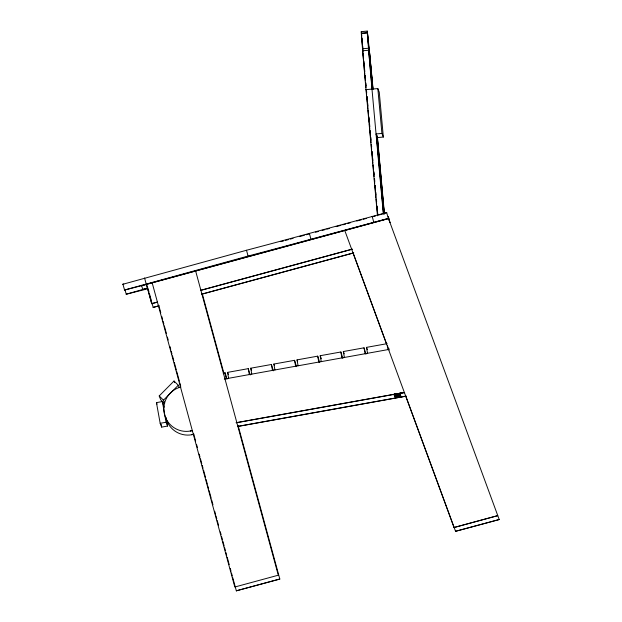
<?xml version="1.0" encoding="UTF-8"?>
<svg xmlns="http://www.w3.org/2000/svg" width="622" height="622" viewBox="0 0 622 622"><rect width="100%" height="100%" fill="white"/><g stroke="black" fill="none" stroke-linecap="round" stroke-linejoin="round"><path stroke-width="0.93" d="M372.64 89.171L367.252 31.1L361.273 31.644L362.346 44.621M367.252 31.1L372.461 89.459M164.363 403.359L160.709 399.736L159.209 395.934L174.028 381.022L178.289 385.251L179.183 387.529M164.674 403.204L163.477 400.171L178.289 385.251M141.272 285.809L388.408 218.656L386.674 212.592L309.375 233.413A130.247 2.045 -15.2 0 1 246.499 250.254L122.783 284.293L123.817 284.106M499.217 519.533L455.545 531.305L499.217 519.533L388.431 218.369L310.953 239.213A130.247 2.045 -15.2 0 1 248.069 256.054L124.361 290.085L146.481 284.394L151.729 303.707L157.35 302.183M389.893 222.567L388.26 216.479L389.924 222.497M280.872 241.647L283.686 240.885M285.56 240.38L288.375 239.61M290.249 239.105L293.063 238.335M299.625 236.554L304.313 235.279M306.187 234.774L309.002 234.004M315.564 232.224L318.378 231.462M322.134 230.435L324.941 229.673M326.822 229.168L329.629 228.398M336.199 226.618L340.887 225.343M342.761 224.837L345.575 224.068M347.449 223.562L350.264 222.793M356.826 221.012L361.514 219.737M363.388 219.232L366.202 218.462M372.765 216.681L375.579 215.92M379.327 214.893L386.744 212.638M146.357 284.324L388.369 218.563M151.612 303.645L157.405 302.067M200.416 290.381L352.207 249.134M200.455 290.466L352.246 249.228M158.781 305.799L153.191 307.416L151.908 302.727M201.878 294.089L353.669 252.843M153.105 307.439L158.905 305.868M201.917 294.175L353.708 252.936M454.044 527.51L497.678 515.654L454.044 527.51L344.736 230.42M279.791 578.996L236.321 590.814L279.83 579.09L238.078 425.464M147.375 288.888L126.017 294.276L147.912 288.009L142.702 289.424L141.575 285.288M223.22 373.161L225.102 372.819L227.053 379.148M228.632 378.293L227.566 372.376L248.256 368.652L250.207 374.988M251.786 374.125L250.72 368.208L271.41 364.492L273.361 370.821M274.932 369.958L273.874 364.041L294.564 360.325L296.515 366.653M298.086 365.79L297.021 359.881L317.71 356.157L319.669 362.486M321.24 361.623L320.175 355.714L340.864 351.99L342.823 358.319M344.394 357.456L343.328 351.547L364.018 347.822L365.977 354.151M367.548 353.288L366.482 347.379L387.172 343.655M224.285 379.07L388.672 349.486M166.058 417.58L167.582 426.047L161.673 427.112L160.173 423.31L156.449 402.621L162.365 401.563L164.2 407.239M160.173 423.31L166.082 422.245L167.582 426.047M192.214 430.611L190.301 430.953L192.245 430.696M236.181 422.696L404.432 392.42M236.22 422.781L404.471 392.505M193.675 434.319L191.763 434.661L193.706 434.405M237.651 426.404L405.894 396.121M237.682 426.49L405.933 396.214M361.289 33.028L367.275 32.484M362.502 48.78L368.481 48.236L368.286 45.841A156.386 0.692 84.8 0 1 367.408 34.568L367.314 33.129L361.335 33.674L361.429 35.12A156.386 0.692 84.8 0 0 362.307 46.386L364.78 74.01M377.414 215.119L366 89.646L377.834 88.565L379.264 92.188L383.346 137.042L377.492 137.579L376.061 133.955L381.916 133.419L383.346 137.042M404.658 392.676L399.643 393.127L401.073 396.75M393.928 394.356L399.93 393.866M394.216 395.087L400.218 394.605M394.332 393.897L394.535 395.88L400.49 395.281M394.535 395.88L400.514 395.335M394.799 396.564L400.778 396.02L394.822 396.618L394.535 393.664M406.088 396.292L395.087 397.295L393.951 394.41M159.209 395.934L163.477 400.171M366.482 347.379L367.384 349.657M343.328 351.547L344.23 353.825M320.175 355.714L321.372 358.746M297.021 359.881L297.627 361.398M273.874 364.041L274.473 365.565M250.72 368.208L251.615 370.487M195.627 270.935L278.298 575.202L234.821 587.012L152.157 282.753M227.566 372.376L228.468 374.654M146.481 284.394L151.729 303.707M174.028 381.022L174.626 382.538M156.449 402.621L157.047 404.144M352.938 252.446L386.503 343.663M405.583 395.522L455.576 531.39M372.166 216.355L373.744 222.147M309.375 233.413L310.953 239.213M246.499 250.254L248.069 256.054M202.212 293.46L224.091 373.97M158.742 305.27L160.779 312.757M161.798 316.505L162.591 319.405M163.065 321.185L163.866 324.085M164.34 325.866L166.369 333.361M167.388 337.101L168.189 340.001M169.93 346.462L170.731 349.362M171.205 351.142L171.967 353.957M172.481 355.823L173.787 360.597M174.292 362.47L176.329 369.958M176.803 371.738L179.377 381.193M179.89 383.066L180.652 385.873M193.59 433.534L195.627 441.021M196.645 444.761L197.438 447.661M199.188 454.13L199.981 457.022M200.455 458.811L201.761 463.577M202.236 465.365L203.036 468.257M203.542 470.131L205.579 477.618M206.053 479.406L207.359 484.173M207.834 485.961L208.634 488.853M209.109 490.641L211.177 498.214M211.651 500.002L212.957 504.769M214.699 511.237L215.5 514.13M215.974 515.918L216.775 518.81M217.241 520.598L218.555 525.365M220.297 531.833L221.098 534.726M221.572 536.514L222.365 539.406M222.839 541.194L224.145 545.961M224.659 547.834L225.421 550.641M225.895 552.429L226.688 555.322M227.201 557.195L229.199 564.597M230.249 568.43L231.019 571.237M231.493 573.025L232.286 575.918M232.76 577.706L236.36 590.9M148.16 288.935L148.946 291.78M149.404 293.53L151.441 300.978M144.561 277.956L146.131 283.749M124.866 289.3L125.994 293.444M122.954 284.192L124.532 289.992M388.82 348.297L389.123 349.984M387.475 345.342L388.237 349.564M364.018 347.822L365.083 353.731M340.864 351.99L341.929 357.899M317.71 356.157L318.775 362.066M294.564 360.325L295.621 366.234M271.41 364.492L272.475 370.401M248.256 368.652L249.321 374.568M225.102 372.819L226.167 378.736M162.365 401.563L166.082 422.245M161.168 424.29L161.673 427.112M361.273 31.644L361.74 35.641M367.625 33.922L367.82 35.602A156.386 0.692 84.8 0 1 369.079 47.855L372.842 89M377.834 88.565L381.916 133.419M377.445 137.12L384.388 213.369M372.889 89.28L369.546 52.497L369.647 53.562A156.386 0.692 84.8 0 1 373.06 89.008M377.204 136.7L384.248 214.123M377.15 136.311L384.178 213.548M376.854 135.526L383.968 213.743M376.59 134.842L383.79 214.022M368.481 48.236L372.174 88.946M376.302 134.158L383.533 213.797M383.308 213.61L371.979 89.101A156.386 0.692 84.8 0 1 368.729 51.245L368.652 50.234L362.665 50.779L362.75 51.789A156.386 0.692 84.8 0 0 366 89.646M361.996 38.331L362.354 42.397M362.704 46.059L362.968 49.161M363.403 53.795L363.582 55.918M362.478 46.238L362.96 51.377M363.178 53.966L363.575 58.134M363.839 61.034L364.189 64.898M364.453 67.79L364.803 71.654M365.114 75.223L365.464 79.095M365.822 82.959L366.078 85.859M366.436 89.724L366.7 92.624M367.05 96.488L367.314 99.388M367.664 103.252L367.929 106.152M368.278 110.016L368.543 112.916M368.893 116.78L369.204 119.937M369.554 123.801L369.818 126.694M370.168 130.558L370.432 133.458M370.782 137.322L371.046 140.214M371.443 144.802L371.661 146.979M372.057 151.566L372.275 153.735M372.679 158.33L372.889 160.492M373.293 165.094L373.503 167.256M373.908 171.859L374.172 174.759M374.522 178.623L374.786 181.523M375.136 185.387L375.4 188.287M375.75 192.159L376.015 195.051M376.372 198.923L376.637 201.816M377.018 205.882L377.282 208.774M377.632 212.638L377.896 215.539M364.958 75.814L365.394 80.782M365.573 82.57L366.016 87.554M366.187 89.49L366.63 94.334M366.809 96.27L367.338 102.078M367.509 103.812L367.952 108.85M368.123 110.568L368.566 115.622M368.737 117.325L369.18 122.402M369.351 124.081L369.802 129.174M369.966 130.845L370.417 135.946M370.58 137.602L371.031 142.726M371.202 144.358L371.645 149.498M371.816 151.115L372.267 156.27M372.43 157.871L372.881 163.05M373.06 164.985L373.495 169.822M373.674 171.758L374.117 176.594M374.288 178.53L374.732 183.373M374.91 185.309L375.416 190.697M375.525 192.081L376.03 197.462M376.209 199.39L376.644 204.218M376.823 206.146L377.282 211.441M377.437 212.903L377.702 215.803M362.183 39.396A156.386 0.692 84.8 0 1 362.346 40.935M190.332 431.038A22.524 22.524 0 0 1 164.317 413.583A22.524 22.524 0 0 1 180.916 387.016M191.801 434.747A22.524 22.524 0 0 1 165.95 418.015"/></g></svg>
